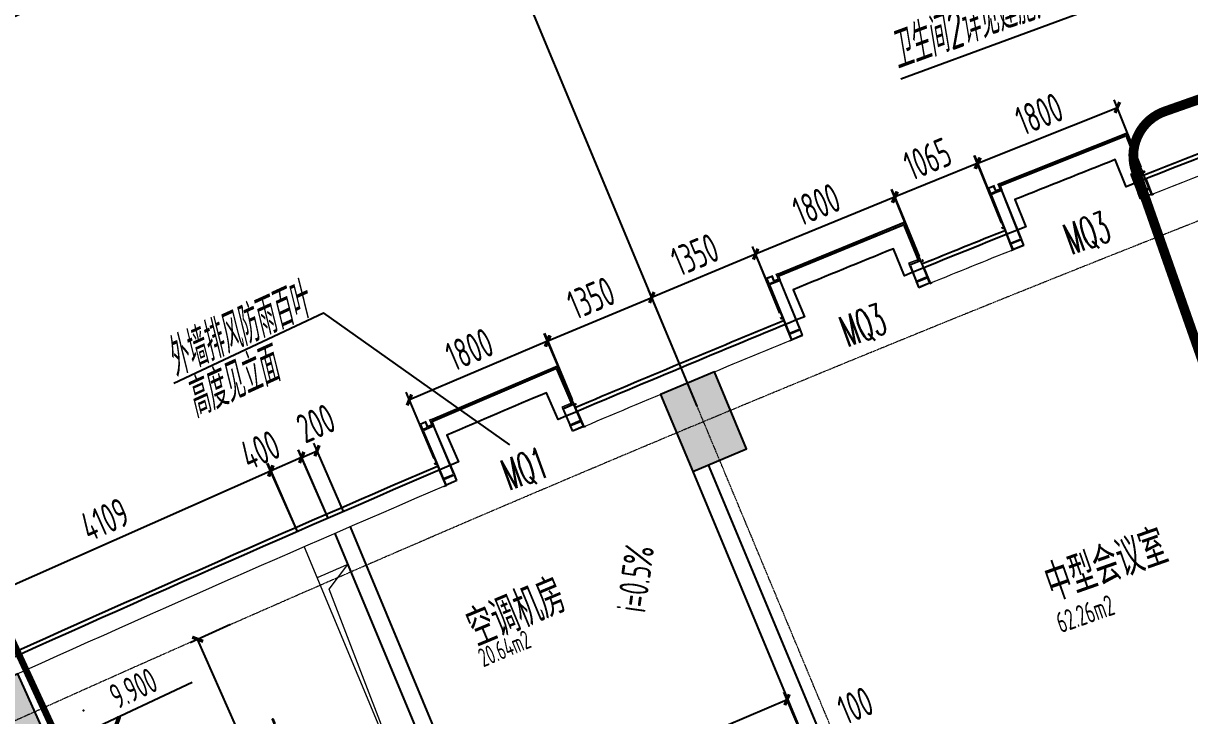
# Model space of a CAD drawing. Header units: millimetres. Extents: x 0 to 12110233, y -6694180 to 0.
# Drawn here: x 11648621 to 11662613, y -6405424 to -6397124 of the extents above; entities that cross this region are included whole.
import ezdxf
from ezdxf.enums import TextEntityAlignment as Align

# ---------------------------------------------------------------- set-up
doc = ezdxf.new("R2010")
doc.units = ezdxf.units.MM
doc.header["$LTSCALE"] = 10
doc.linetypes.add('A1-RG-AXIS-3~4F$0$CENTER', pattern=[50.8, 31.75, -6.35, 6.35, -6.35])
doc.linetypes.add('A1-RI-F3$0$DASHED', pattern=[0.75, 0.5, -0.25])
for name, color, linetype in [('A1-RD-3F$0$A-DIMS-1：100', 1, 'Continuous'), ('A1-RD-3F$0$A-louban', 5, 'Continuous'), ('A1-RD-3F$0$外保温', 41, 'Continuous'), ('A1-RG-AXIS-3~4F$0$A-COLU-HATH', 8, 'Continuous'), ('A1-RG-AXIS-3~4F$0$A-COLUMN', 7, 'Continuous'), ('A1-RG-AXIS-3~4F$0$A2-RG-AXIS-150$0$A-DIMS-100', 1, 'Continuous'), ('A1-RI-F3$0$A-DIMS-1：100', 1, 'Continuous'), ('A1-RI-F3$0$A-SYMB', 4, 'Continuous'), ('A1-RI-F3$0$A-SYMB-AREA', 4, 'Continuous'), ('A1-RI-F3$0$A-SYMB-NAME', 4, 'Continuous'), ('A1-RI-F3$0$A-SYMB-STRS', 1, 'Continuous'), ('A1-RI-F3$0$A-TEXT', 4, 'Continuous'), ('A1-RI-F3$0$A-TEXT1', 4, 'Continuous'), ('A1-RI-F3$0$A-WALL', 7, 'Continuous'), ('A1-RI-F3$0$N-SYMB-DOOR', 13, 'Continuous'), ('A1-RI-F3$0$N-SYMB-DOOR1', 13, 'Continuous'), ('A1-RI-F3$0$N-SYMB-DOOR2', 13, 'Continuous')]:
    doc.layers.add(name, color=color, linetype=linetype)
for name, color, linetype, lineweight in [('A1-RD-3F$0$A-WALL', 7, 'Continuous', 9), ('A1-RD-3F$0$A-WIND-1', 140, 'Continuous', 9), ('A1-RD-3F$0$A-WIND-SILL', 2, 'Continuous', 9), ('A1-RG-AXIS-3~4F$0$A-GRID', 1, 'A1-RG-AXIS-3~4F$0$CENTER', 9), ('A1-RI-F3$0$A-HOLE', 2, 'Continuous', 5)]:
    doc.layers.add(name, color=color, linetype=linetype, lineweight=lineweight)
doc.styles.add('A1-RD-3F$0$XD2008', font='xd-hzs.shx', dxfattribs={"width": 0.7, "bigfont": 'xd-hztxt.shx'})
doc.styles.add('A1-RG-AXIS-3~4F$0$A2-RG-AXIS-150$0$XD2008', font='romans.shx', dxfattribs={"width": 0.7})
doc.styles.add('A1-RI-F3$0$ECADI', font='gbeitc.shx', dxfattribs={"width": 0.7, "bigfont": 'gbcbig.shx'})
doc.styles.add('A1-RI-F3$0$ECADI-SYM', font='simplex.shx', dxfattribs={"width": 0.7, "bigfont": 'hztxt.shx'})
doc.styles.add('A1-RI-F3$0$XD2008', font='xd-hzs.shx', dxfattribs={"width": 0.7, "bigfont": 'xd-hztxt.shx'})
doc.dimstyles.new('A1-RD-3F$0$XD100$0', dxfattribs={"dimscale": 100, "dimtxt": 3.5, "dimasz": 1, "dimexe": 1, "dimexo": 2, "dimgap": 1, "dimtad": 1, "dimdec": 0, "dimdsep": 46, "dimtxsty": 'A1-RD-3F$0$XD2008', "dimblk1": 'A1-RD-3F$0$_ArchTick', "dimblk2": 'A1-RD-3F$0$_ArchTick', "dimsah": 1, "dimcen": 2.5, "dimclrd": 1, "dimclre": 1, "dimclrt": 4, "dimaunit": 1, "dimadec": 0, "dimazin": 0, "dimtfac": 1, "dimtdec": 0, "dimtix": 1, "dimtmove": 2, "dimatfit": 3, "dimfxl": 0, "dimtolj": 1, "dimtzin": 0, "dimarcsym": 0})
doc.dimstyles.new('A1-RG-AXIS-3~4F$0$A2-RG-AXIS-150$0$XD100', dxfattribs={"dimscale": 100, "dimtxt": 5.5, "dimasz": 1.5, "dimexe": 1, "dimexo": 2, "dimgap": 0.5, "dimtad": 1, "dimdec": 0, "dimdsep": 46, "dimtxsty": 'A1-RG-AXIS-3~4F$0$A2-RG-AXIS-150$0$XD2008', "dimblk": 'A1-RG-AXIS-3~4F$0$A2-RG-AXIS-150$0$_ArchTick', "dimcen": 2.5, "dimclrt": 4, "dimaunit": 1, "dimadec": 3, "dimazin": 0, "dimtfac": 1, "dimtdec": 0, "dimtix": 1, "dimtmove": 0, "dimatfit": 3, "dimfxl": 0, "dimtolj": 1, "dimtzin": 0, "dimarcsym": 0})
doc.dimstyles.new('A1-RI-F3$0$XD100$0', dxfattribs={"dimscale": 100, "dimtxt": 3.5, "dimasz": 2, "dimexe": 1, "dimexo": 2, "dimgap": 1, "dimtad": 1, "dimdec": 0, "dimdsep": 46, "dimtxsty": 'A1-RI-F3$0$XD2008', "dimblk1": 'A1-RI-F3$0$_ArchTick', "dimblk2": 'A1-RI-F3$0$_ArchTick', "dimsah": 1, "dimcen": 2.5, "dimclrd": 1, "dimclre": 1, "dimclrt": 4, "dimaunit": 1, "dimadec": 0, "dimazin": 0, "dimtfac": 1, "dimtdec": 0, "dimtix": 1, "dimtmove": 2, "dimatfit": 3, "dimfxl": 0, "dimtolj": 1, "dimtzin": 0, "dimarcsym": 0})

# ---------------------------------------------------------------- blocks, each defined once
blk = doc.blocks.new('A1-RD-3F$0$A$C1B714AB4')
at = {"layer": 'A1-RD-3F$0$A-WALL', "linetype": 'ByBlock'}
blk.add_lwpolyline([(1811, 792), (167, 792), (167, 782), (1801, 782), (1801, 318), (1811, 318)], close=True, dxfattribs=at)
at = {"layer": 'A1-RD-3F$0$A-WIND-1', "ltscale": 0.25}
blk.add_lwpolyline([(1821, 802), (157, 802), (157, 772), (1791, 772), (1791, 308), (1821, 308)], close=True, dxfattribs=at)
at = {"layer": 'A1-RD-3F$0$A-WIND-SILL', "color": 2, "linetype": 'ByBlock'}
for p, q in [((1827, 305), (1824, 305)), ((1824, 285), (1844, 285)), ((1841, 305), (1844, 305)), ((0, 0), (0, 5)), ((1848, 0), (1848, 5))]:
    blk.add_line(p, q, dxfattribs=at)
for points in [[(24, 725), (104, 725), (104, 805), (24, 805)], [(174, 725), (154, 725), (104, 725), (24, 725), (24, 305), (24, 305), (24, 285), (24, 85), (174, 85)], [(34, 735), (94, 735), (94, 795), (34, 795)], [(164, 715), (154, 715), (104, 715), (34, 715), (34, 305), (34, 285), (34, 95), (164, 95)], [(154, 745), (154, 725), (104, 725), (104, 745)], [(151, 742), (151, 728), (107, 728), (107, 742)], [(154, 805), (174, 805), (174, 802), (157, 802), (157, 772), (174, 772), (174, 769), (154, 769)], [(154, 769), (174, 769), (174, 725), (154, 725)], [(157, 766), (171, 766), (171, 728), (157, 728)], [(4, 285), (4, 305), (7, 305), (7, 288), (21, 288), (21, 305), (24, 305), (24, 285)], [(1788, 305), (1788, 325), (1674, 325), (1674, 305)], [(1824, 285), (1824, 285), (1824, 305), (1674, 305), (1674, 85), (1824, 85)], [(1785, 308), (1785, 322), (1677, 322), (1677, 308)], [(1824, 305), (1824, 325), (1821, 325), (1821, 308), (1791, 308), (1791, 325), (1788, 325), (1788, 305)], [(24, 5), (174, 5), (174, 85), (24, 85)], [(34, 15), (164, 15), (164, 75), (34, 75)], [(1824, 5), (1674, 5), (1674, 85), (1824, 85)], [(1814, 15), (1684, 15), (1684, 75), (1814, 75)]]:
    blk.add_lwpolyline(points, close=True, dxfattribs=at)
for points in [[(1814, 285), (1814, 295), (1684, 295), (1684, 95), (1814, 95), (1814, 285)], [(1824, 305), (1824, 285)], [(1841, 305), (1841, 288), (1827, 288), (1827, 305)], [(1844, 305), (1844, 285)], [(24, 5), (0, 5)], [(30, 5), (30, 0), (0, 0)], [(1819, 5), (1819, 0), (1848, 0)], [(1824, 5), (1848, 5)]]:
    blk.add_lwpolyline(points, dxfattribs=at)
blk = doc.blocks.new('A1-RD-3F$0$_ArchTick')
at = {"color": 0, "linetype": 'ByBlock', "const_width": 0.4}
blk.add_lwpolyline([(-0.5, -0.5), (0.5, 0.5)], dxfattribs=at)
blk = doc.blocks.new('*D649')
at = {"layer": 'A1-RD-3F$0$A-DIMS-1：100', "color": 1, "linetype": 'ByBlock', "lineweight": -2}
for p, q in [((11660065, -6398803), (11659079, -6399206)), ((11660357, -6399517), (11660027, -6398710)), ((11659371, -6399921), (11659041, -6399114))]:
    blk.add_line(p, q, dxfattribs=at)
at = {"layer": 'A1-RD-3F$0$A-DIMS-1：100', "color": 1, "linetype": 'ByBlock', "lineweight": -2, "xscale": 100, "yscale": 100, "zscale": 100}
for p, rotation in [((11660065, -6398803), 22.26248979873529), ((11659079, -6399206), 202.2624897987353)]:
    blk.add_blockref('A1-RD-3F$0$_ArchTick', p, dxfattribs=dict(at, rotation=rotation))
at = {"layer": 'A1-RD-3F$0$A-DIMS-1：100', "color": 4, "linetype": 'ByBlock', "insert": (11659468, -6398750), "char_height": 350, "attachment_point": 5, "rotation": 22.2625, "style": 'A1-RD-3F$0$XD2008'}
blk.add_mtext('\\A1;1065', dxfattribs=at)
blk = doc.blocks.new('*D650')
at = {"layer": 'A1-RD-3F$0$A-DIMS-1：100', "color": 1, "linetype": 'ByBlock', "lineweight": -2}
for p, q in [((11660073, -6398799), (11661745, -6398133)), ((11662031, -6398850), (11661708, -6398040)), ((11660359, -6399516), (11660036, -6398707))]:
    blk.add_line(p, q, dxfattribs=at)
at = {"layer": 'A1-RD-3F$0$A-DIMS-1：100', "color": 1, "linetype": 'ByBlock', "lineweight": -2, "xscale": 100, "yscale": 100, "zscale": 100}
for p, rotation in [((11661745, -6398133), 21.74515799848771), ((11660073, -6398799), 201.7451579984877)]:
    blk.add_blockref('A1-RD-3F$0$_ArchTick', p, dxfattribs=dict(at, rotation=rotation))
at = {"layer": 'A1-RD-3F$0$A-DIMS-1：100', "color": 4, "linetype": 'ByBlock', "insert": (11660807, -6398211), "char_height": 350, "attachment_point": 5, "rotation": 21.7452, "style": 'A1-RD-3F$0$XD2008'}
blk.add_mtext('\\A1;1800', dxfattribs=at)
blk = doc.blocks.new('*D651')
at = {"layer": 'A1-RD-3F$0$A-DIMS-1：100', "color": 1, "linetype": 'ByBlock', "lineweight": -2}
for p, q in [((11659362, -6399918), (11659034, -6399117)), ((11659072, -6399209), (11657406, -6399891)), ((11657696, -6400600), (11657368, -6399799))]:
    blk.add_line(p, q, dxfattribs=at)
at = {"layer": 'A1-RD-3F$0$A-DIMS-1：100', "color": 1, "linetype": 'ByBlock', "lineweight": -2, "xscale": 100, "yscale": 100, "zscale": 100}
for p, rotation in [((11659072, -6399209), 22.26248608168878), ((11657406, -6399891), 202.2624860816888)]:
    blk.add_blockref('A1-RD-3F$0$_ArchTick', p, dxfattribs=dict(at, rotation=rotation))
at = {"layer": 'A1-RD-3F$0$A-DIMS-1：100', "color": 4, "linetype": 'ByBlock', "insert": (11658135, -6399296), "char_height": 350, "attachment_point": 5, "rotation": 22.2625, "style": 'A1-RD-3F$0$XD2008'}
blk.add_mtext('\\A1;1800', dxfattribs=at)
blk = doc.blocks.new('*D652')
at = {"layer": 'A1-RD-3F$0$A-DIMS-1：100', "color": 1, "linetype": 'ByBlock', "lineweight": -2}
for p, q in [((11657701, -6400598), (11657368, -6399799)), ((11657406, -6399891), (11656160, -6400411)), ((11656455, -6401118), (11656122, -6400319))]:
    blk.add_line(p, q, dxfattribs=at)
at = {"layer": 'A1-RD-3F$0$A-DIMS-1：100', "color": 1, "linetype": 'ByBlock', "lineweight": -2, "xscale": 100, "yscale": 100, "zscale": 100}
for p, rotation in [((11657406, -6399891), 22.64786815167663), ((11656160, -6400411), 202.6478681516766)]:
    blk.add_blockref('A1-RD-3F$0$_ArchTick', p, dxfattribs=dict(at, rotation=rotation))
at = {"layer": 'A1-RD-3F$0$A-DIMS-1：100', "color": 4, "linetype": 'ByBlock', "insert": (11656677, -6399897), "char_height": 350, "attachment_point": 5, "rotation": 22.6479, "style": 'A1-RD-3F$0$XD2008'}
blk.add_mtext('\\A1;1350', dxfattribs=at)
blk = doc.blocks.new('*D653')
at = {"layer": 'A1-RD-3F$0$A-DIMS-1：100', "color": 1, "linetype": 'ByBlock', "lineweight": -2}
for p, q in [((11654908, -6400934), (11653252, -6401639)), ((11655207, -6401637), (11654869, -6400842)), ((11653551, -6402342), (11653212, -6401547))]:
    blk.add_line(p, q, dxfattribs=at)
at = {"layer": 'A1-RD-3F$0$A-DIMS-1：100', "color": 1, "linetype": 'ByBlock', "lineweight": -2, "xscale": 100, "yscale": 100, "zscale": 100}
for p, rotation in [((11654908, -6400934), 23.07395730654539), ((11653252, -6401639), 203.0739573065454)]:
    blk.add_blockref('A1-RD-3F$0$_ArchTick', p, dxfattribs=dict(at, rotation=rotation))
at = {"layer": 'A1-RD-3F$0$A-DIMS-1：100', "color": 4, "linetype": 'ByBlock', "insert": (11653972, -6401033), "char_height": 350, "attachment_point": 5, "rotation": 23.074, "style": 'A1-RD-3F$0$XD2008'}
blk.add_mtext('\\A1;1800', dxfattribs=at)
blk = doc.blocks.new('*D679')
at = {"layer": 'A1-RD-3F$0$A-DIMS-1：100', "color": 1, "linetype": 'ByBlock', "lineweight": -2}
for p, q in [((11656455, -6401117), (11656122, -6400319)), ((11654914, -6400931), (11656160, -6400411)), ((11655209, -6401636), (11654876, -6400839))]:
    blk.add_line(p, q, dxfattribs=at)
at = {"layer": 'A1-RD-3F$0$A-DIMS-1：100', "color": 1, "linetype": 'ByBlock', "lineweight": -2, "xscale": 100, "yscale": 100, "zscale": 100}
for p, rotation in [((11656160, -6400411), 22.64786815200785), ((11654914, -6400931), 202.6478681520079)]:
    blk.add_blockref('A1-RD-3F$0$_ArchTick', p, dxfattribs=dict(at, rotation=rotation))
at = {"layer": 'A1-RD-3F$0$A-DIMS-1：100', "color": 4, "linetype": 'ByBlock', "insert": (11655431, -6400417), "char_height": 350, "attachment_point": 5, "rotation": 22.6479, "style": 'A1-RD-3F$0$XD2008'}
blk.add_mtext('\\A1;1350', dxfattribs=at)
blk = doc.blocks.new('A1-RI-F3$0$_ArchTick')
at = {"color": 0, "linetype": 'ByBlock', "const_width": 0.4}
blk.add_lwpolyline([(-0.5, -0.5), (0.5, 0.5)], dxfattribs=at)
blk = doc.blocks.new('*D46')
at = {"layer": 'A1-RI-F3$0$A-DIMS-1：100', "color": 1, "linetype": 'ByBlock', "lineweight": -2}
for p, q in [((11657782, -6405233), (11654056, -6406820)), ((11658014, -6405778), (11657743, -6405141)), ((11654288, -6407366), (11654017, -6406728))]:
    blk.add_line(p, q, dxfattribs=at)
at = {"layer": 'A1-RI-F3$0$A-DIMS-1：100', "color": 1, "linetype": 'ByBlock', "lineweight": -2, "xscale": 100, "yscale": 100, "zscale": 100}
for p, rotation in [((11657782, -6405233), 23.08386770607282), ((11654056, -6406820), 203.0838677060729)]:
    blk.add_blockref('A1-RI-F3$0$_ArchTick', p, dxfattribs=dict(at, rotation=rotation))
at = {"layer": 'A1-RI-F3$0$A-DIMS-1：100', "color": 4, "linetype": 'ByBlock', "insert": (11655811, -6405774), "char_height": 350, "attachment_point": 5, "rotation": 23.0839, "style": 'A1-RI-F3$0$XD2008'}
blk.add_mtext('\\A1;4050', dxfattribs=at)
blk = doc.blocks.new('*D90')
at = {"layer": 'A1-RI-F3$0$A-DIMS-1：100', "color": 1, "linetype": 'ByBlock', "lineweight": -2}
for p, q in [((11658060, -6406134), (11657911, -6405774)), ((11658041, -6405828), (11657949, -6405867)), ((11658153, -6406095), (11658003, -6405736)), ((11658041, -6405828), (11658134, -6405790)), ((11657949, -6405867), (11657857, -6405905))]:
    blk.add_line(p, q, dxfattribs=at)
at = {"layer": 'A1-RI-F3$0$A-DIMS-1：100', "color": 1, "linetype": 'ByBlock', "lineweight": -2, "xscale": 100, "yscale": 100, "zscale": 100}
for p, rotation in [((11657949, -6405867), 22.64589971341313), ((11658041, -6405828), 202.6458997134131)]:
    blk.add_blockref('A1-RI-F3$0$_ArchTick', p, dxfattribs=dict(at, rotation=rotation))
at = {"layer": 'A1-RI-F3$0$A-DIMS-1：100', "color": 4, "linetype": 'ByBlock', "insert": (11658602, -6405302), "char_height": 350, "attachment_point": 5, "rotation": 22.6459, "style": 'A1-RI-F3$0$XD2008'}
blk.add_mtext('\\A1;100', dxfattribs=at)
blk = doc.blocks.new('A1-RI-F3$0$5erhfh')
at = {"layer": 'A1-RI-F3$0$A-SYMB-AREA', "style": 'A1-RI-F3$0$ECADI', "width": 0.7}
blk.add_attdef('340M2', text='', height=2.5, dxfattribs=at).set_placement((0, 1.25), align=Align.MIDDLE_LEFT)
at = {"layer": 'A1-RI-F3$0$A-SYMB-NAME', "style": 'A1-RI-F3$0$ECADI', "width": 0.7}
blk.add_attdef('CHINESENAME', (-12.29, 3.09), '', height=4.5, dxfattribs=at)
blk = doc.blocks.new('*D202')
at = {"layer": 'A1-RI-F3$0$A-DIMS-1：100', "color": 1, "linetype": 'ByBlock', "lineweight": -2}
for p, q in [((11651108, -6404333), (11650621, -6404549)), ((11651929, -6407251), (11650712, -6404508)), ((11652324, -6407076), (11651838, -6407291))]:
    blk.add_line(p, q, dxfattribs=at)
at = {"layer": 'A1-RI-F3$0$A-DIMS-1：100', "color": 1, "linetype": 'ByBlock', "lineweight": -2, "xscale": 100, "yscale": 100, "zscale": 100}
for p, rotation in [((11650712, -6404508), 113.9226240927053), ((11651929, -6407251), 293.9226240927052)]:
    blk.add_blockref('A1-RI-F3$0$_ArchTick', p, dxfattribs=dict(at, rotation=rotation))
at = {"layer": 'A1-RI-F3$0$A-DIMS-1：100', "color": 4, "linetype": 'ByBlock', "insert": (11651572, -6405768), "char_height": 350, "attachment_point": 5, "rotation": 293.9226, "style": 'A1-RI-F3$0$XD2008'}
blk.add_mtext('\\A1;3000', dxfattribs=at)
blk = doc.blocks.new('*D418')
at = {"layer": 'A1-RI-F3$0$A-DIMS-1：100', "color": 1, "linetype": 'ByBlock', "lineweight": -2}
for p, q in [((11651959, -6402329), (11651592, -6402489)), ((11652277, -6403057), (11651919, -6402237)), ((11651910, -6403217), (11651552, -6402397))]:
    blk.add_line(p, q, dxfattribs=at)
at = {"layer": 'A1-RI-F3$0$A-DIMS-1：100', "color": 1, "linetype": 'ByBlock', "lineweight": -2, "xscale": 100, "yscale": 100, "zscale": 100}
for p, rotation in [((11651959, -6402329), 23.57659062287989), ((11651592, -6402489), 203.5765906228799)]:
    blk.add_blockref('A1-RI-F3$0$_ArchTick', p, dxfattribs=dict(at, rotation=rotation))
at = {"layer": 'A1-RI-F3$0$A-DIMS-1：100', "color": 4, "linetype": 'ByBlock', "insert": (11651462, -6402240), "char_height": 350, "attachment_point": 5, "rotation": 23.5766, "style": 'A1-RI-F3$0$XD2008'}
blk.add_mtext('\\A1;400', dxfattribs=at)
blk = doc.blocks.new('*D419')
at = {"layer": 'A1-RI-F3$0$A-DIMS-1：100', "color": 1, "linetype": 'ByBlock', "lineweight": -2}
for p, q in [((11651909, -6403217), (11651546, -6402400)), ((11651587, -6402491), (11647830, -6404158)), ((11648152, -6404884), (11647790, -6404066))]:
    blk.add_line(p, q, dxfattribs=at)
at = {"layer": 'A1-RI-F3$0$A-DIMS-1：100', "color": 1, "linetype": 'ByBlock', "lineweight": -2, "xscale": 100, "yscale": 100, "zscale": 100}
for p, rotation in [((11651587, -6402491), 23.92111241610926), ((11647830, -6404158), 203.9211124161092)]:
    blk.add_blockref('A1-RI-F3$0$_ArchTick', p, dxfattribs=dict(at, rotation=rotation))
at = {"layer": 'A1-RI-F3$0$A-DIMS-1：100', "color": 4, "linetype": 'ByBlock', "insert": (11649597, -6403073), "char_height": 350, "attachment_point": 5, "rotation": 23.9211, "style": 'A1-RI-F3$0$XD2008'}
blk.add_mtext('\\A1;4109', dxfattribs=at)
blk = doc.blocks.new('*D420')
at = {"layer": 'A1-RI-F3$0$A-DIMS-1：100', "color": 1, "linetype": 'ByBlock', "lineweight": -2}
for p, q in [((11652461, -6402978), (11652104, -6402157)), ((11652277, -6403058), (11651921, -6402236)), ((11651961, -6402328), (11652144, -6402248))]:
    blk.add_line(p, q, dxfattribs=at)
at = {"layer": 'A1-RI-F3$0$A-DIMS-1：100', "color": 1, "linetype": 'ByBlock', "lineweight": -2, "xscale": 100, "yscale": 100, "zscale": 100}
for p, rotation in [((11652144, -6402248), 23.47009150912249), ((11651961, -6402328), 203.4700915091225)]:
    blk.add_blockref('A1-RI-F3$0$_ArchTick', p, dxfattribs=dict(at, rotation=rotation))
at = {"layer": 'A1-RI-F3$0$A-DIMS-1：100', "color": 4, "linetype": 'ByBlock', "insert": (11652130, -6401920), "char_height": 350, "attachment_point": 5, "rotation": 23.4701, "style": 'A1-RI-F3$0$XD2008'}
blk.add_mtext('\\A1;200', dxfattribs=at)
blk = doc.blocks.new('A1-RG-AXIS-3~4F$0$A2-RG-AXIS-150$0$_ArchTick')
at = {"color": 0, "linetype": 'ByBlock', "const_width": 0.4}
blk.add_lwpolyline([(-0.5, -0.5), (0.5, 0.5)], dxfattribs=at)
blk = doc.blocks.new('*D711')
at = {"layer": 'A1-RG-AXIS-3~4F$0$A2-RG-AXIS-150$0$A-DIMS-100', "color": 0, "lineweight": -2, "ltscale": 3}
for p, q in [((11670910, -6387267), (11670916, -6387284)), ((11580897, -6435951), (11580908, -6435965))]:
    blk.add_line(p, q, dxfattribs=at)
blk.add_arc((11778732, -6694179), 325182, 109.35703, 127.45663, dxfattribs=at)
at = {"layer": 'A1-RG-AXIS-3~4F$0$A2-RG-AXIS-150$0$A-DIMS-100', "color": 0, "lineweight": -2, "ltscale": 3, "xscale": 150, "yscale": 150, "zscale": 150}
for p, rotation in [((11670949, -6387378), 19.35703132825471), ((11580969, -6436044), 217.4566338573137)]:
    blk.add_blockref('A1-RG-AXIS-3~4F$0$A2-RG-AXIS-150$0$_ArchTick', p, dxfattribs=dict(at, rotation=rotation))
at = {"layer": 'A1-RG-AXIS-3~4F$0$A2-RG-AXIS-150$0$A-DIMS-100', "color": 4, "ltscale": 3, "insert": (11623903, -6407911), "char_height": 375, "attachment_point": 5, "rotation": 28.4068, "style": 'A1-RG-AXIS-3~4F$0$A2-RG-AXIS-150$0$XD2008'}
blk.add_mtext('\\A1;18°5\'59"', dxfattribs=at)
blk = doc.blocks.new('*D717')
at = {"layer": 'A1-RG-AXIS-3~4F$0$A2-RG-AXIS-150$0$A-DIMS-100', "color": 0, "lineweight": -2, "ltscale": 3}
for p, q in [((11662070, -6390303), (11662495, -6391409)), ((11656704, -6401715), (11653772, -6394687))]:
    blk.add_line(p, q, dxfattribs=at)
blk.add_arc((11778732, -6694179), 324415, 111.00245, 112.64787, dxfattribs=at)
at = {"layer": 'A1-RG-AXIS-3~4F$0$A2-RG-AXIS-150$0$A-DIMS-100', "color": 0, "lineweight": -2, "ltscale": 3, "xscale": 150, "yscale": 150, "zscale": 150}
for p, rotation in [((11662459, -6391316), 21.00244973998976), ((11653810, -6394779), 202.6478681517249)]:
    blk.add_blockref('A1-RG-AXIS-3~4F$0$A2-RG-AXIS-150$0$_ArchTick', p, dxfattribs=dict(at, rotation=rotation))
at = {"layer": 'A1-RG-AXIS-3~4F$0$A2-RG-AXIS-150$0$A-DIMS-100', "color": 4, "ltscale": 3, "insert": (11658021, -6392763), "char_height": 375, "attachment_point": 5, "rotation": 21.8252, "style": 'A1-RG-AXIS-3~4F$0$A2-RG-AXIS-150$0$XD2008'}
blk.add_mtext('\\A1;1°38\'44"', dxfattribs=at)
blk = doc.blocks.new('*D718')
at = {"layer": 'A1-RG-AXIS-3~4F$0$A2-RG-AXIS-150$0$A-DIMS-100', "color": 0, "lineweight": -2, "ltscale": 3}
for p, q in [((11656704, -6401715), (11653772, -6394687)), ((11648357, -6405340), (11645224, -6398399))]:
    blk.add_line(p, q, dxfattribs=at)
blk.add_arc((11778732, -6694179), 324415, 112.64787, 114.29329, dxfattribs=at)
at = {"layer": 'A1-RG-AXIS-3~4F$0$A2-RG-AXIS-150$0$A-DIMS-100', "color": 0, "lineweight": -2, "ltscale": 3, "xscale": 150, "yscale": 150, "zscale": 150}
for p, rotation in [((11653810, -6394779), 22.64786815172496), ((11645265, -6398490), 204.2932865634607)]:
    blk.add_blockref('A1-RG-AXIS-3~4F$0$A2-RG-AXIS-150$0$_ArchTick', p, dxfattribs=dict(at, rotation=rotation))
at = {"layer": 'A1-RG-AXIS-3~4F$0$A2-RG-AXIS-150$0$A-DIMS-100', "color": 4, "ltscale": 3, "insert": (11649416, -6396353), "char_height": 375, "attachment_point": 5, "rotation": 23.4706, "style": 'A1-RG-AXIS-3~4F$0$A2-RG-AXIS-150$0$XD2008'}
blk.add_mtext('\\A1;1°38\'44"', dxfattribs=at)
blk = doc.blocks.new('A1-RG-AXIS-3~4F$0$colu')
at = {"layer": 'A1-RG-AXIS-3~4F$0$A-COLU-HATH', "linetype": 'ByBlock'}
h = blk.add_hatch(color=256, dxfattribs=at)
h.paths.add_polyline_path([(11645506, -6407138), (11645842, -6407864), (11645388, -6408074), (11645053, -6407348)])
h.paths.add_polyline_path([(11672567, -6404095), (11672841, -6404846), (11673311, -6404675), (11673037, -6403924)])
h.paths.add_polyline_path([(11669749, -6396288), (11670092, -6397229), (11670562, -6397058), (11670219, -6396117)])
h.paths.add_polyline_path([(11648218, -6414201), (11648554, -6414927), (11649008, -6414718), (11648672, -6413991)])
h.paths.add_polyline_path([(11630302, -6423285), (11630693, -6423983), (11631129, -6423739), (11630739, -6423040)])
h.paths.add_polyline_path([(11626248, -6416039), (11626639, -6416737), (11627075, -6416493), (11626684, -6415795)])
h.paths.add_polyline_path([(11604911, -6438704), (11605417, -6439448), (11605996, -6439055), (11605490, -6438311)])
h.paths.add_polyline_path([(11612319, -6433818), (11612802, -6434577), (11613393, -6434200), (11612909, -6433442)])
h.paths.add_polyline_path([(11678236, -6409178), (11678568, -6410121), (11679228, -6409889), (11678897, -6408946)])
h.paths.add_polyline_path([(11591264, -6433839), (11591159, -6433557), (11590222, -6433908), (11590400, -6434382)])
h.paths.add_polyline_path([(11582706, -6437301), (11582516, -6436795), (11581580, -6437146), (11581700, -6437471)])
h.paths.add_polyline_path([(11606395, -6455924), (11606921, -6456654), (11607489, -6456244), (11606962, -6455514)])
h.paths.add_polyline_path([(11613307, -6451074), (11613812, -6451818), (11614392, -6451425), (11613886, -6450680)])
h.paths.add_polyline_path([(11620356, -6446424), (11620839, -6447183), (11621430, -6446806), (11620946, -6446047)])
h.paths.add_polyline_path([(11627535, -6441978), (11627997, -6442751), (11628598, -6442392), (11628136, -6441619)])
h.paths.add_polyline_path([(11634839, -6437741), (11635279, -6438526), (11635889, -6438184), (11635450, -6437399)])
h.paths.add_polyline_path([(11642262, -6433715), (11642678, -6434512), (11643299, -6434188), (11642882, -6433391)])
h.paths.add_polyline_path([(11657439, -6426310), (11657809, -6427131), (11658447, -6426843), (11658077, -6426022)])
h.paths.add_polyline_path([(11665180, -6422938), (11665527, -6423769), (11666173, -6423499), (11665826, -6422668)])
h.paths.add_polyline_path([(11673015, -6419789), (11673338, -6420629), (11673991, -6420379), (11673669, -6419538)])
h.paths.add_polyline_path([(11675949, -6402668), (11676281, -6403611), (11676941, -6403379), (11676610, -6402436)])
h.paths.add_polyline_path([(11632163, -6412872), (11631542, -6413196), (11632283, -6414615), (11632904, -6414290)])
h.paths.add_polyline_path([(11648553, -6404923), (11647915, -6405211), (11648573, -6406669), (11649211, -6406381)])
h.paths.add_polyline_path([(11590472, -6449024), (11591080, -6449817), (11591635, -6449392), (11591027, -6448598)])
h.paths.add_polyline_path([(11601626, -6449315), (11602153, -6450044), (11602720, -6449635), (11602194, -6448905)])
h.paths.add_polyline_path([(11597647, -6443800), (11598174, -6444530), (11598741, -6444120), (11598215, -6443391)])
h.paths.add_polyline_path([(11600306, -6431919), (11600812, -6432664), (11601391, -6432270), (11600885, -6431526)])
h.paths.add_polyline_path([(11615974, -6439552), (11616458, -6440311), (11617048, -6439934), (11616564, -6439175)])
h.paths.add_polyline_path([(11615655, -6422109), (11616117, -6422881), (11616718, -6422522), (11616256, -6421750)])
h.paths.add_polyline_path([(11619863, -6429147), (11620325, -6429919), (11620926, -6429560), (11620464, -6428788)])
h.paths.add_polyline_path([(11630859, -6430629), (11631299, -6431414), (11631910, -6431072), (11631470, -6430287)])
h.paths.add_polyline_path([(11627539, -6424694), (11627978, -6425480), (11628589, -6425138), (11628150, -6424353)])
h.paths.add_polyline_path([(11638488, -6426491), (11638905, -6427289), (11639525, -6426965), (11639108, -6426167)])
h.paths.add_polyline_path([(11646232, -6422575), (11646626, -6423384), (11647255, -6423078), (11646862, -6422268)])
h.paths.add_polyline_path([(11654086, -6418882), (11654456, -6419702), (11655094, -6419414), (11654724, -6418594)])
h.paths.add_polyline_path([(11659423, -6409141), (11659770, -6409971), (11660416, -6409702), (11660069, -6408871)])
h.paths.add_polyline_path([(11662042, -6415416), (11662388, -6416247), (11663034, -6415977), (11662688, -6415147)])
h.paths.add_polyline_path([(11670094, -6412181), (11670417, -6413021), (11671070, -6412770), (11670748, -6411930)])
edge = h.paths.add_edge_path()
edge.add_arc((11595249, -6454684), 425, 0, 360)
h.paths.add_polyline_path([(11585545, -6442594), (11586154, -6443388), (11586709, -6442962), (11586101, -6442168)])
h.paths.add_polyline_path([(11592849, -6437150), (11593376, -6437880), (11593943, -6437471), (11593417, -6436741)])
h.paths.add_polyline_path([(11608730, -6444330), (11609235, -6445075), (11609815, -6444682), (11609309, -6443937)])
h.paths.add_polyline_path([(11607910, -6426904), (11608394, -6427663), (11608984, -6427286), (11608500, -6426527)])
h.paths.add_polyline_path([(11623353, -6434983), (11623815, -6435756), (11624415, -6435396), (11623953, -6434624)])
h.paths.add_polyline_path([(11623535, -6417538), (11623974, -6418324), (11624585, -6417982), (11624146, -6417197)])
h.paths.add_polyline_path([(11635339, -6420464), (11635756, -6421262), (11636376, -6420938), (11635960, -6420140)])
h.paths.add_polyline_path([(11643258, -6416460), (11643651, -6417269), (11644281, -6416963), (11643887, -6416153)])
h.paths.add_polyline_path([(11651288, -6412684), (11651658, -6413504), (11652296, -6413216), (11651926, -6412396)])
h.paths.add_polyline_path([(11656266, -6401573), (11656651, -6402496), (11657297, -6402226), (11656912, -6401304)])
h.paths.add_polyline_path([(11664718, -6398177), (11665077, -6399111), (11665730, -6398860), (11665372, -6397926)])
h.paths.add_polyline_path([(11667657, -6405832), (11667980, -6406673), (11668633, -6406422), (11668311, -6405582)])
h.paths.add_polyline_path([(11673265, -6395025), (11673596, -6395969), (11674256, -6395737), (11673925, -6394793)])
edge = h.paths.add_edge_path()
edge.add_arc((11681417, -6417175), 425, 0, 360)
edge = h.paths.add_edge_path()
edge.add_arc((11600176, -6461115), 425, 0, 360)
edge = h.paths.add_edge_path()
edge.add_arc((11640554, -6410101), 425, 0, 360)
at = {"layer": 'A1-RG-AXIS-3~4F$0$A-COLUMN'}
for points in [[(11656266, -6401573), (11656651, -6402496), (11657297, -6402226), (11656912, -6401304)], [(11648553, -6404923), (11647915, -6405211), (11648573, -6406669), (11649211, -6406381)]]:
    blk.add_lwpolyline(points, close=True, dxfattribs=at)
blk = doc.blocks.new('A1-RI-F3$0$mc')
at = {"layer": 'A1-RI-F3$0$N-SYMB-DOOR', "style": 'A1-RI-F3$0$ECADI-SYM', "width": 0.7}
for tag, p in [('门窗主编号1', (55.7, -311.3)), ('门窗主编号2', (667.6, -311.3))]:
    blk.add_attdef(tag, p, '', height=180, dxfattribs=at)
at = {"layer": 'A1-RI-F3$0$N-SYMB-DOOR', "style": 'A1-RI-F3$0$ECADI-SYM', "width": 0.7, "flags": 1}
for tag, p in [('洞口尺寸(宽X高)', (55.6, -717.2)), ('备注', (57.1, -921.2))]:
    blk.add_attdef(tag, p, '', height=180, dxfattribs=at)
at = {"layer": 'A1-RI-F3$0$N-SYMB-DOOR1', "style": 'A1-RI-F3$0$ECADI-SYM', "width": 0.7}
blk.add_attdef('门窗辅编号1', (55.7, -516.1), '', height=180, dxfattribs=at)
at = {"layer": 'A1-RI-F3$0$N-SYMB-DOOR2', "style": 'A1-RI-F3$0$ECADI-SYM', "width": 0.7}
blk.add_attdef('门窗辅编号2', (311.5, -516.1), '', height=180, dxfattribs=at)
blk = doc.blocks.new('A1-RI-F3$0$A1RUODIANJIAN')
at = {"layer": 'A1-RI-F3$0$A-SYMB-NAME', "linetype": 'ByBlock', "style": 'A1-RI-F3$0$XD2008', "width": 0.7}
blk.add_attdef('A1RUODIANJIAN', (11587156, -6438427), '', height=350, dxfattribs=at)
blk = doc.blocks.new('A1-RI-F3$0$ECADI-TAG-HGHT（国标）')
at = {"color": 1}
blk.add_line((-2.12, 2.12), (11.77, 2.12), dxfattribs=at)
at = {"color": 1, "const_width": 0.5}
blk.add_lwpolyline([(-2.12, 2.12), (0, 0), (2.12, 2.12)], dxfattribs=at)
at = {"color": 1}
blk.add_point((-1.48, 4.6), dxfattribs=at)
at = {"style": 'A1-RI-F3$0$XD2008', "width": 0.7}
blk.add_attdef('FL', text='', height=3, dxfattribs=at).set_placement((-2.69, 2.97), align=Align.RIGHT)
for tag, p in [('F.F.L.', (2.28, 2.97)), ('T.O.S.', (2.28, -1.1))]:
    blk.add_attdef(tag, p, '', height=3, dxfattribs=at)
blk = doc.blocks.new('A1-RD-3F')
at = {"linetype": 'ByBlock'}
for p, q in [((11662085.8, -6398990), (11662159.8, -6399175.8)), ((11660413.6, -6399656.3), (11660487.7, -6399842.1)), ((11659425.4, -6400055.2), (11659501, -6400240.4)), ((11657759.2, -6400736.4), (11657834.9, -6400921.5)), ((11655266.4, -6401776.4), (11655345, -6401960.4)), ((11653610.7, -6402481.1), (11653688.8, -6402665.2))]:
    blk.add_line(p, q, dxfattribs=at)
at = {"layer": 'A1-RD-3F$0$A-louban'}
blk.add_lwpolyline([(11666235.8, -6397383.3, 0.0036833), (11661852, -6399082.3), (11661720.2, -6398758, 0.0010199), (11660516, -6399237.8), (11660645.6, -6399563, 0.0012339), (11659192.9, -6400149.4), (11659059.3, -6399825.9, 0.0010212), (11657857.9, -6400317.2), (11657990.4, -6400641.2, 0.0025217), (11655035.7, -6401874), (11654897.5, -6401552.4, 0.0011154), (11653703.2, -6402060.7), (11653840.3, -6402382.8, 0.0053613), (11647611.9, -6405127.9), (11645349.9, -6407209.9), (11645052.4, -6407347.3), (11647590.8, -6412842.3, 0.0108815), (11635488.9, -6418807.1)], format="xyb", dxfattribs=at)
at = {"layer": 'A1-RD-3F$0$A-WALL', "linetype": 'ByBlock'}
for centre, radius, start, end in [((11778726.8, -6694171.2), 317391, 110.803447, 111.561489), ((11778726.8, -6694171.2), 317191, 110.803549, 111.561386), ((11778726.8, -6694171.2), 317391, 111.886427, 112.07882), ((11778726.8, -6694171.2), 317191, 111.88653, 112.078721), ((11778731.9, -6694178.6), 317400, 112.404044, 112.891681), ((11778839.1, -6694433.9), 317476.8, 112.404522, 112.891421), ((11778731.9, -6694178.6), 317400, 113.216508, 114.400131), ((11778763.6, -6694249.4), 317277.6, 113.21687, 114.394258)]:
    blk.add_arc(centre, radius, start, end, dxfattribs=at)
at = {"layer": 'A1-RD-3F$0$外保温'}
for centre, radius, start, end in [((11778726.8, -6694171.2), 317441, 110.803395, 111.561541), ((11778726.8, -6694171.2), 317441, 111.886376, 112.078869), ((11778731.9, -6694178.6), 317450, 112.404044, 112.891681), ((11778731.9, -6694178.6), 317450, 113.216508, 114.401579)]:
    blk.add_arc(centre, radius, start, end, dxfattribs=at)
at = {"layer": 'A1-RD-3F$0$A-WIND-SILL', "linetype": 'ByBlock'}
for p, rotation in [((11660467.2, -6399855.7), 21.72377571188547), ((11657814.5, -6400935.3), 22.23476763414703), ((11653668.6, -6402679.3), 23.05375347916208)]:
    blk.add_blockref('A1-RD-3F$0$A$C1B714AB4', p, dxfattribs=dict(at, rotation=rotation))
at = {"layer": 'A1-RD-3F$0$A-DIMS-1：100', "color": 3, "linetype": 'ByBlock'}
for p1, p2, distance, picture, middle in [((11660432.9, -6399702.2), (11662104.8, -6399035.3), 971.9, '*D650', (11660806.9, -6398210.6)), ((11660432.9, -6399702.2), (11659447, -6400105.8), -972, '*D649', (11659467.6, -6398750)), ((11659437.9, -6400103.3), (11657772.1, -6400785.2), -966.1, '*D651', (11658134.8, -6399295.6)), ((11657778.1, -6400782.7), (11656532.2, -6401302.5), -966.1, '*D652', (11656677.2, -6399897.2)), ((11655285.7, -6401820.9), (11656531.6, -6401301.1), 964.5, '*D679', (11655431.4, -6400417.1)), ((11655285.7, -6401820.9), (11653629.6, -6402526.4), -964.5, '*D653', (11653971.9, -6401033.3))]:
    dim = blk.add_aligned_dim(p1=p1, p2=p2, distance=distance, dimstyle='A1-RD-3F$0$XD100$0', override={"dimasz": 1}, dxfattribs=at)
    dim.commit()
    dim.dimension.update_dxf_attribs({"geometry": picture, "text_midpoint": middle})
blk = doc.blocks.new('A1-RG-AXIS-3~4F')
at = {"layer": 'A1-RG-AXIS-3~4F$0$A-GRID', "linetype": 'A1-RG-AXIS-3~4F$0$CENTER', "ltscale": 0.05}
blk.add_lwpolyline([(11682866.1, -6392336.6, 0.1037295), (11569674.9, -6456283.6, 0.1037295)], format="xyb", dxfattribs=at)
blk.add_lwpolyline([(11669336.1, -6431989.7), (11653315.8, -6393593.7)], dxfattribs=at)
blk.add_arc((11778731.9, -6694178.6), 308600, 107.574373, 131.323037, dxfattribs=at)
at = {"layer": 'A1-RG-AXIS-3~4F$0$A-COLU-HATH', "linetype": 'ByBlock'}
blk.add_blockref('A1-RG-AXIS-3~4F$0$colu', (0, 0), dxfattribs=at)
at = {"layer": 'A1-RG-AXIS-3~4F$0$A2-RG-AXIS-150$0$A-DIMS-100', "ltscale": 3}
for base, p1, p2, picture, middle in [((11639299.9, -6400406.2), (11670976.3, -6387456), (11581018.9, -6436109.7), '*D711', (11623903.2, -6407910.6)), ((11659565.1, -6392442.7), (11661998.5, -6390116.5), (11656781.4, -6401899.7), '*D717', (11658020.7, -6392762.9)), ((11650950.2, -6395988.9), (11656781.4, -6401899.7), (11648439.1, -6405521.9), '*D718', (11649415.6, -6396353.3))]:
    dim = blk.add_angular_dim_3p(base=base, center=(11778731.9, -6694178.6), p1=p1, p2=p2, dimstyle='A1-RG-AXIS-3~4F$0$A2-RG-AXIS-150$0$XD100', override={"dimtxt": 3.75, "dimadec": 4}, dxfattribs=at)
    dim.commit()
    dim.dimension.update_dxf_attribs({"geometry": picture, "text_midpoint": middle})
blk = doc.blocks.new('A1-RI-F3')
at = {"layer": 'A1-RI-F3$0$A-HOLE'}
blk.add_line((11651990, -6403400.3), (11653337.8, -6406630.8), dxfattribs=at)
blk.add_lwpolyline([(11653337.5, -6406630.3), (11652289, -6403908), (11652511.8, -6403612.2)], dxfattribs=at)
blk.add_arc((11778916.5, -6694101.6), 316800, 113.515971, 113.588323, dxfattribs=at)
at = {"layer": 'A1-RI-F3$0$A-SYMB', "linetype": 'A1-RI-F3$0$DASHED'}
for points, const_width in [([(11670566.5, -6395879), (11673852.4, -6405232.2, -0.4142136), (11673507, -6405951.7), (11665973.6, -6408598.2, -0.4142136), (11665254.1, -6408252.8), (11661968.2, -6398899.6, -0.4142136), (11662313.6, -6398180.1), (11669847, -6395533.6, -0.4142136)], 116.6), ([(11648110.1, -6403701.6), (11652598.9, -6413420.3, -0.4142136), (11652480.2, -6413742.8), (11648229.8, -6415705.9, -0.4142136), (11647907.3, -6415587.2), (11643418.5, -6405868.5, -0.4142136), (11643537.2, -6405546), (11647787.6, -6403582.9, -0.4142136)], 81)]:
    blk.add_lwpolyline(points, format="xyb", close=True, dxfattribs=dict(at, const_width=const_width))
at = {"layer": 'A1-RI-F3$0$A-SYMB-STRS'}
blk.add_lwpolyline([(11656332.7, -6402967, 0, 0, 0), (11656067.7, -6404471.5, 80, 0, 0), (11656015.7, -6404766.9, 0, 0, 0)], format="xyseb", dxfattribs=at)
at = {"layer": 'A1-RI-F3$0$A-TEXT'}
for p, q in [((11659146.1, -6397787.8), (11662630.5, -6396507.2)), ((11650425.5, -6401436.1), (11652223.2, -6400594.6)), ((11654455.2, -6402175.5), (11652223.2, -6400594.6))]:
    blk.add_line(p, q, dxfattribs=at)
at = {"layer": 'A1-RI-F3$0$A-WALL', "linetype": 'ByBlock'}
for p, q in [((11656835.7, -6402418.8), (11659145.9, -6407956.3)), ((11656651.1, -6402495.9), (11658229.8, -6406279.8)), ((11652540.1, -6403160.6), (11654503.9, -6407867.7)), ((11652356.6, -6403240.3), (11654782.6, -6409055))]:
    blk.add_line(p, q, dxfattribs=at)
blk.add_blockref('A1-RG-AXIS-3~4F', (0, 0))
at = {"color": 3, "linetype": 'ByBlock'}
blk.add_blockref('A1-RD-3F', (0, 0), dxfattribs=at)
at = {"layer": 'A1-RI-F3$0$A-SYMB', "xscale": 100.000000000146, "yscale": 100.00000000012, "zscale": 100.0000000001359, "rotation": 25.22479191082676}
blk.add_blockref('A1-RI-F3$0$ECADI-TAG-HGHT（国标）', (11649670.7, -6405716.3), dxfattribs=at).add_auto_attribs({'F.F.L.': '9.900'})
at = {"layer": 'A1-RI-F3$0$A-SYMB-NAME'}
ref = blk.add_blockref('A1-RI-F3$0$5erhfh', (11662239.1, -6403960.7), dxfattribs=dict(at, xscale=99.99999999993686, yscale=99.99999999993686, zscale=99.99999999993686, rotation=19.3570313281156))
ref.add_attrib('340M2', '62.26m2', (11661066.9, -6404437.6), dxfattribs={"layer": 'A1-RI-F3$0$A-SYMB-AREA', "height": 250, "rotation": 19.35703, "style": 'A1-RI-F3$0$XD2008', "width": 0.7})
ref.add_attrib('CHINESENAME', '中型会议室', (11660977.1, -6404076.8), dxfattribs={"height": 450, "rotation": 19.35703, "style": 'A1-RI-F3$0$XD2008', "width": 0.7})
at = {"layer": 'A1-RI-F3$0$A-SYMB-NAME', "linetype": 'ByBlock'}
ref = blk.add_blockref('A1-RI-F3$0$A1RUODIANJIAN', (6876862, 5961160), dxfattribs=dict(at, xscale=-1, rotation=82.07521470978935))
ref.add_attrib('A1RUODIANJIAN', 'i=0.5%', (11656081.6, -6404201.6), dxfattribs={"linetype": 'ByBlock', "height": 350, "rotation": 82.07521, "style": 'A1-RI-F3$0$XD2008', "width": 0.7})
at = {"layer": 'A1-RI-F3$0$A-SYMB-NAME'}
ref = blk.add_blockref('A1-RI-F3$0$5erhfh', (11654874.5, -6404496.6), dxfattribs=dict(at, xscale=64.28571428567258, yscale=64.28571428637952, zscale=64.28571428610233, rotation=22.64589971416979))
ref.add_attrib('340M2', '20.64m2', (11654139.8, -6404845.9), dxfattribs={"layer": 'A1-RI-F3$0$A-SYMB-AREA', "height": 225, "rotation": 22.6459, "style": 'A1-RI-F3$0$XD2008', "width": 0.7})
ref.add_attrib('CHINESENAME', '空调机房', (11654068.8, -6404617.7), dxfattribs={"height": 450, "rotation": 22.6459, "style": 'A1-RI-F3$0$XD2008', "width": 0.7})
at = {"layer": 'A1-RI-F3$0$N-SYMB-DOOR'}
ref = blk.add_blockref('A1-RI-F3$0$mc', (11660958.5, -6399493.5), dxfattribs=dict(at, xscale=1.500000000048678, yscale=1.500000000048678, rotation=20.04679858175119))
ref.add_attrib('门窗主编号1', 'MQ3', (11661197, -6399903.5), dxfattribs={"height": 375, "rotation": 20.0468, "style": 'A1-RI-F3$0$ECADI-SYM', "width": 0.5})
ref = blk.add_blockref('A1-RI-F3$0$mc', (11658270.7, -6400599.2), dxfattribs=dict(at, xscale=1.500000000048678, yscale=1.500000000048678, rotation=20.04679858175119))
ref.add_attrib('门窗主编号1', 'MQ3', (11658509.2, -6401009.1), dxfattribs={"height": 375, "rotation": 20.0468, "style": 'A1-RI-F3$0$ECADI-SYM', "width": 0.5})
ref = blk.add_blockref('A1-RI-F3$0$mc', (11654211.5, -6402318.8), dxfattribs=dict(at, xscale=1.500000000048678, yscale=1.500000000048678, rotation=20.04679858175119))
ref.add_attrib('门窗主编号1', 'MQ1', (11654450, -6402728.8), dxfattribs={"height": 375, "rotation": 20.0468, "style": 'A1-RI-F3$0$ECADI-SYM', "width": 0.5})
at = {"layer": 'A1-RI-F3$0$A-TEXT', "style": 'A1-RI-F3$0$ECADI', "width": 0.7}
for s, rotation, p in [('卫生间2详见建施A-A1-60-01', 20.17974, (11659117.3, -6397688.1, 0)), ('外墙排风防雨百叶', 24.49404, (11650458.3, -6401376.6)), ('高度见立面', 24.49404, (11650698, -6401869))]:
    blk.add_text(s, height=450, rotation=rotation, dxfattribs=at).set_placement(p)
at = {"layer": 'A1-RI-F3$0$A-TEXT1', "style": 'A1-RI-F3$0$ECADI', "width": 0.7}
for tag, p in [('（-0.050）', (11743140.2, -6434229.8)), ('（结构标高）', (11749919, -6434229.8))]:
    blk.add_attdef(tag, p, '', height=321.4, dxfattribs=at)
at = {"layer": 'A1-RI-F3$0$A-DIMS-1：100', "linetype": 'ByBlock'}
for base, p1, p2, angle, picture, middle in [((11652144, -6402248.4), (11652357.1, -6403241.4), (11652540.6, -6403161.7), 23.47009, '*D420', (11652129.9, -6401919.7)), ((11651592.2, -6402488.9), (11652356.6, -6403240.3), (11651990, -6403400.3), 203.57659, '*D418', (11651462.4, -6402239.8)), ((11657949.1, -6405866.7), (11658229.8, -6406279.8), (11658137.5, -6406318.3), 202.6459, '*D90', (11658601.6, -6405301.5))]:
    dim = blk.add_linear_dim(base=base, p1=p1, p2=p2, angle=angle, dimstyle='A1-RI-F3$0$XD100$0', override={"dimasz": 1, "dimadec": 2, "dimazin": 2}, dxfattribs=at)
    dim.commit()
    dim.dimension.update_dxf_attribs({"geometry": picture, "text_midpoint": middle, "dimtype": 129})
for p1, p2, distance, picture, middle in [((11651990, -6403400.3), (11648233.6, -6405066.5), -994.4, '*D419', (11649597.1, -6403073)), ((11652507.3, -6406994.4), (11651290.6, -6404251.8), 632.6, '*D202', (11651572.1, -6405768.1)), ((11658092.6, -6405961.7), (11654366.7, -6407549.7), -792.7, '*D46', (11655811, -6405773.5))]:
    dim = blk.add_aligned_dim(p1=p1, p2=p2, distance=distance, dimstyle='A1-RI-F3$0$XD100$0', override={"dimasz": 1, "dimadec": 2, "dimazin": 2}, dxfattribs=at)
    dim.commit()
    dim.dimension.update_dxf_attribs({"geometry": picture, "text_midpoint": middle})

msp = doc.modelspace()

# ---------------------------------------------------------------- block references
msp.add_blockref('A1-RI-F3', (0, 0))

doc.saveas('drawing.dxf')
